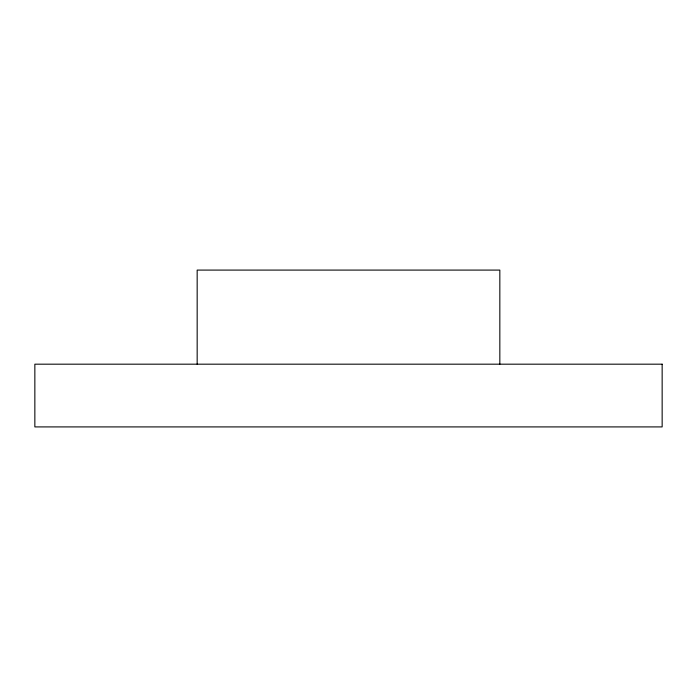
<?xml version="1.0" encoding="UTF-8"?>
<svg xmlns="http://www.w3.org/2000/svg" width="697" height="697" viewBox="0 0 697 697"><rect width="100%" height="100%" fill="white"/><g stroke="black" fill="none" stroke-linecap="round" stroke-linejoin="round"><path stroke-width="1.05" d="M499.836 364.183L499.836 270.087L197.164 270.087L197.164 364.183M662.15 364.183L34.85 364.183L34.85 426.912L662.15 426.912L662.15 364.183"/></g></svg>
